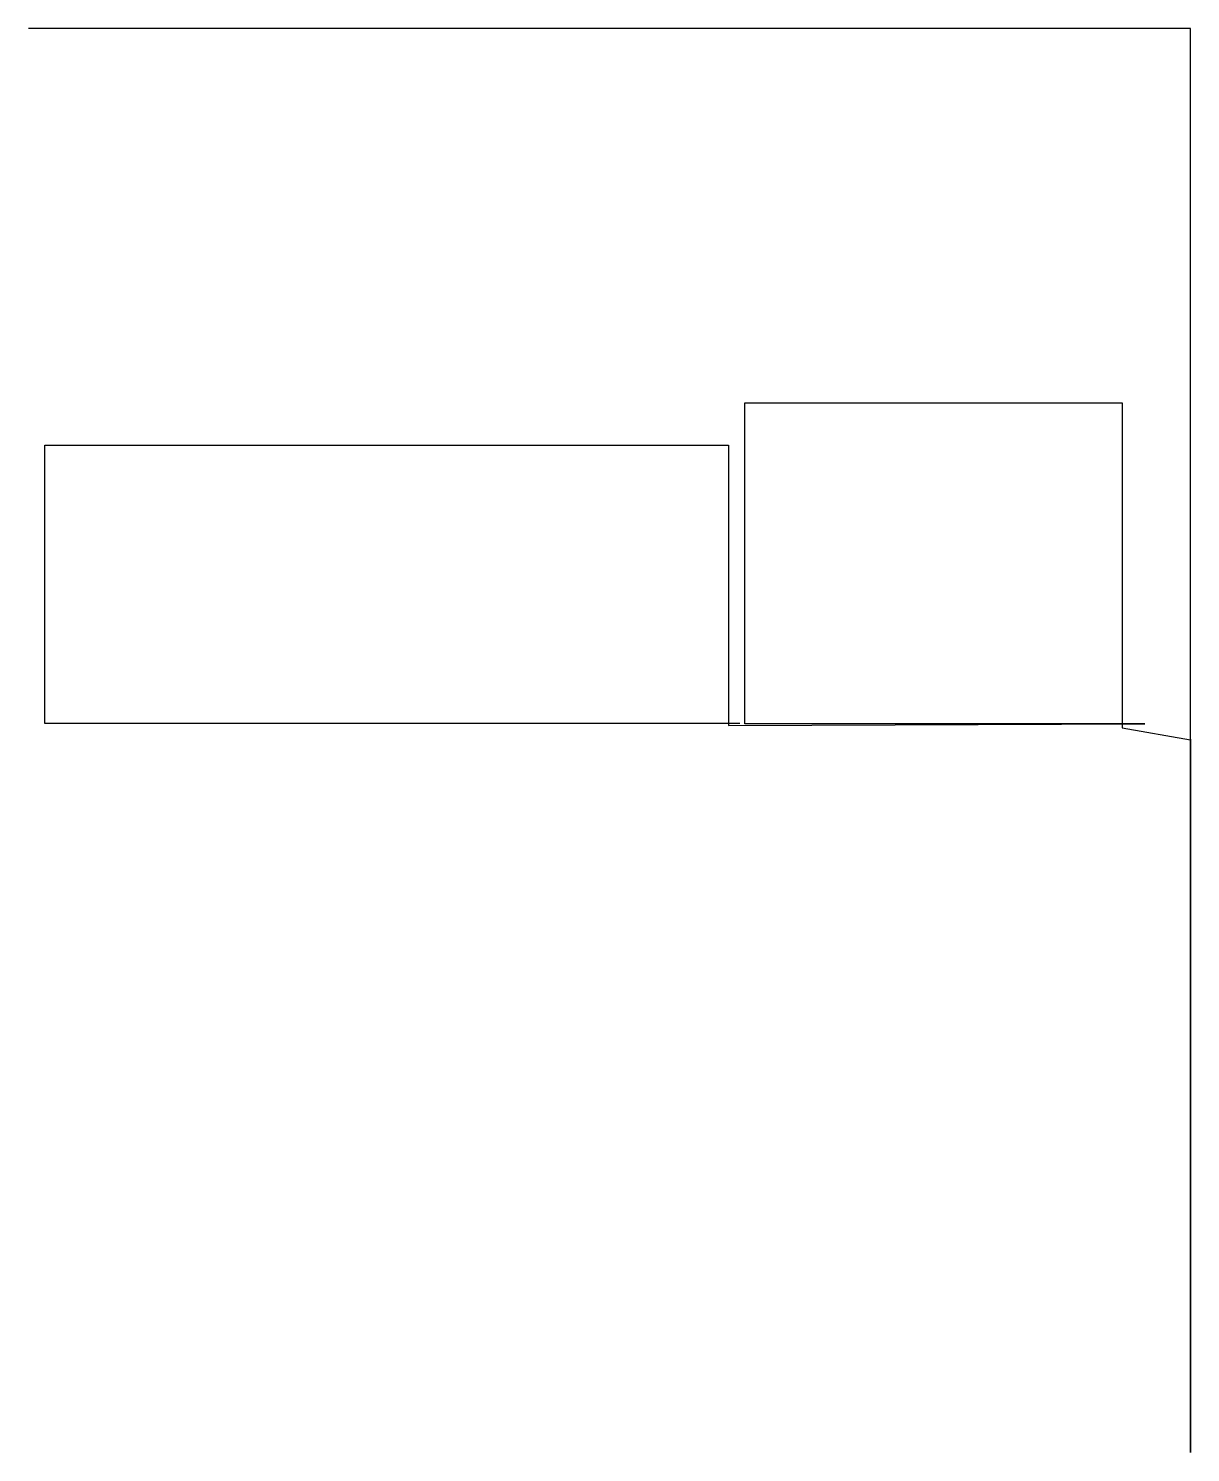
# Model space of a CAD drawing. Header units: metres. Extents: x 388 to 1835, y 0 to 1774.
import ezdxf

# ---------------------------------------------------------------- set-up
doc = ezdxf.new("R2010")
doc.units = ezdxf.units.M

msp = doc.modelspace()

# ---------------------------------------------------------------- linework, layer by layer
at = {"layer": 'TOOL_0'}
for p, q in [((389.445, 1774.065), (388.445, 1774.065)), ((1835.44, 1774.065), (389.445, 1774.065)), ((1835.44, 888.766), (1835.44, 1774.065)), ((1280.459, 907.866), (1280.459, 1307.866)), ((1280.459, 1307.866), (1750.459, 1307.866)), ((1750.459, 1307.866), (1750.459, 907.866)), ((408.774, 908.397), (408.774, 1254.897)), ((408.774, 1254.897), (1260.274, 1254.897)), ((1260.274, 1254.897), (1260.274, 908.397)), ((1260.274, 908.397), (408.774, 908.397)), ((1274.274, 908.397), (1260.274, 908.397)), ((1260.274, 908.397), (1260.274, 905.897)), ((1260.274, 905.897), (1778.459, 907.866)), ((1750.459, 907.866), (1280.459, 907.866)), ((1778.459, 907.866), (1750.459, 907.866)), ((1750.459, 907.866), (1750.459, 902.866)), ((1750.459, 902.866), (1835.44, 887.766)), ((1835.44, 887.766), (1835.44, 888.766)), ((1835.44, 888.766), (1835.44, 0)), ((1835.44, 887.766), (1835.44, 888.766)), ((1835.44, 0), (1835.44, 887.766))]:
    msp.add_line(p, q, dxfattribs=at)

doc.saveas('drawing.dxf')
